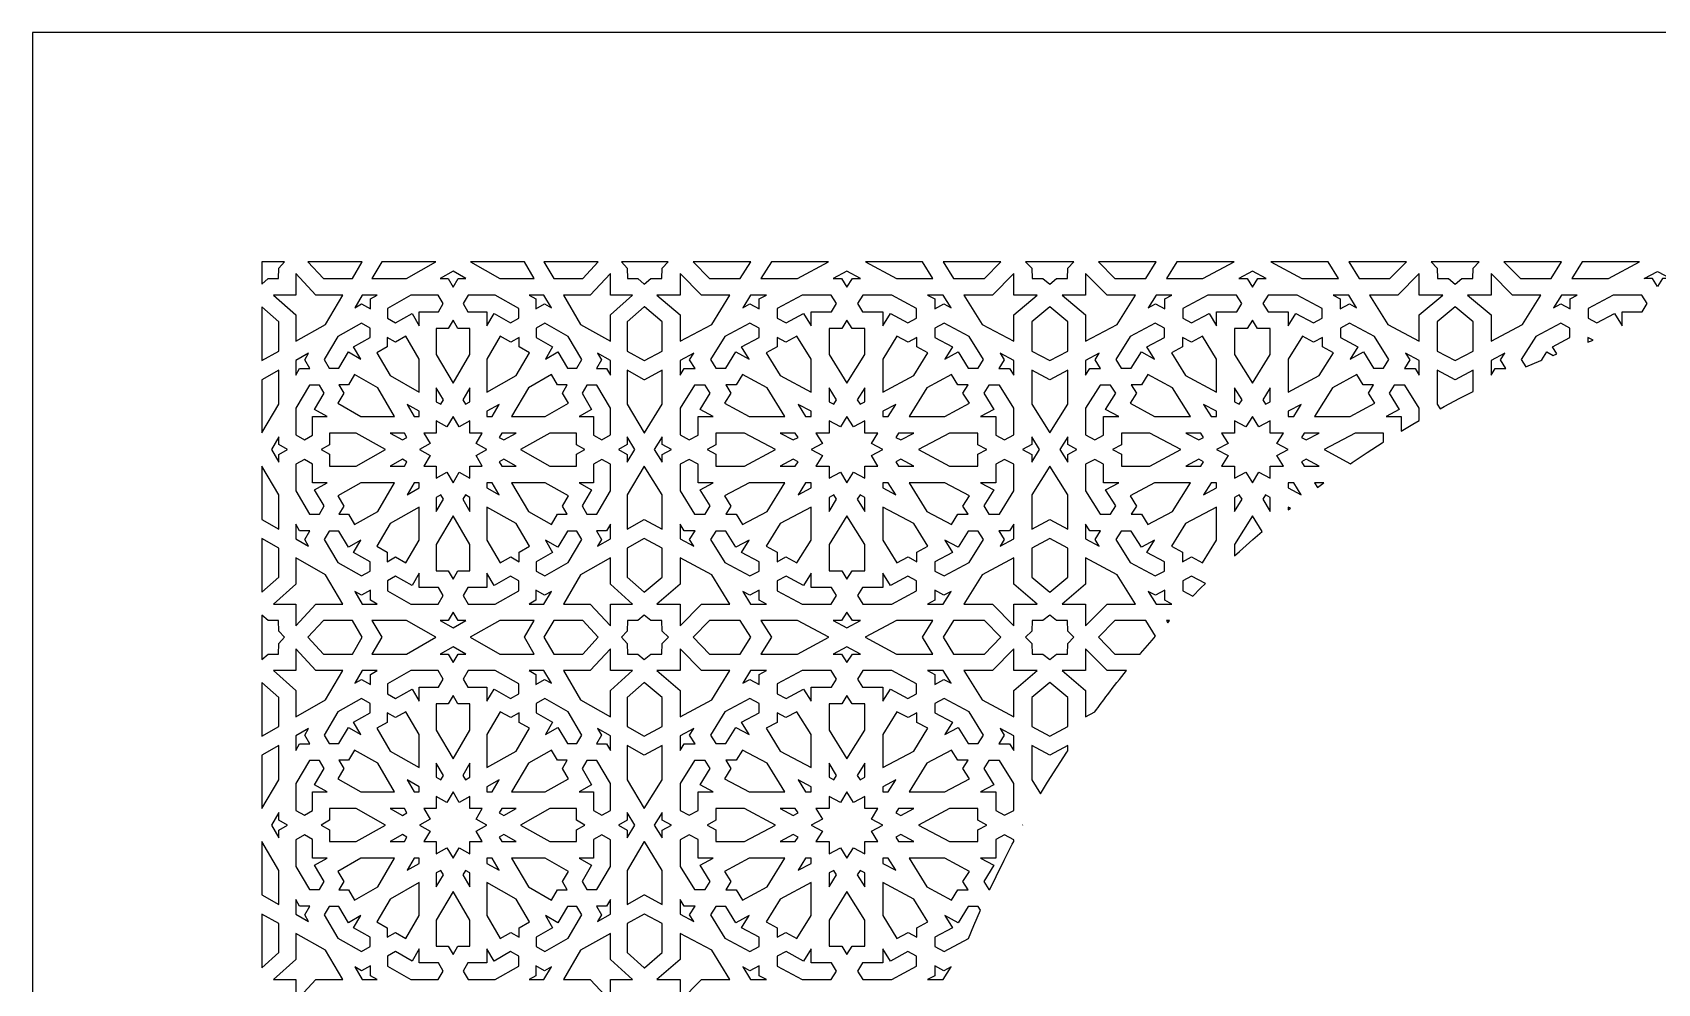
# Model space of a CAD drawing. Extents: x -425 to 425, y -950 to 950.
# Drawn here: x -425 to 0, y 701.3 to 950 of the extents above; entities that cross this region are included whole.
import ezdxf

# ---------------------------------------------------------------- set-up
doc = ezdxf.new("R2010")
doc.units = 0
doc.header["$MEASUREMENT"] = 0
doc.layers.add('LAYER_1', color=18, linetype='CONTINUOUS')

msp = doc.modelspace()

# ---------------------------------------------------------------- linework, layer by layer
at = {"layer": 'LAYER_1'}
for points in [[(-425, -950), (425, -950), (425, 950), (-425, 950)], [(-364.98, 890), (-364.98, 884.19), (-363.35, 885.65), (-360.65, 885.65), (-360.57, 888.38), (-359.06, 890)], [(-348.91, 885.65), (-341.31, 885.65), (-338.75, 890), (-352.96, 890)], [(-336.21, 885.65), (-327.21, 885.65), (-319.54, 890), (-333.65, 890)], [(-302.79, 885.65), (-293.8, 885.65), (-296.35, 890), (-310.46, 890)], [(-288.69, 885.65), (-281.09, 885.65), (-277.04, 890), (-291.25, 890)], [(-269.43, 888.38), (-269.35, 885.65), (-266.65, 885.65), (-265, 884.18), (-263.25, 885.65), (-260.39, 885.65), (-260.3, 888.38), (-258.71, 890), (-270.94, 890)], [(-247.95, 885.65), (-239.88, 885.65), (-237.17, 890), (-252.23, 890)], [(-234.47, 885.65), (-224.93, 885.65), (-216.79, 890), (-231.76, 890)], [(-199.04, 885.65), (-189.5, 885.65), (-192.21, 890), (-207.17, 890)], [(-184.09, 885.65), (-176.02, 885.65), (-171.74, 890), (-186.8, 890)], [(-163.67, 888.38), (-163.57, 885.65), (-160.72, 885.65), (-158.96, 884.17), (-157.21, 885.65), (-154.35, 885.65), (-154.26, 888.38), (-152.66, 890), (-165.26, 890)], [(-141.9, 885.65), (-133.84, 885.65), (-131.13, 890), (-146.19, 890)], [(-128.43, 885.65), (-118.89, 885.65), (-110.75, 890), (-125.71, 890)], [(-92.99, 885.65), (-83.46, 885.65), (-86.17, 890), (-101.13, 890)], [(-78.04, 885.65), (-69.98, 885.65), (-65.69, 890), (-80.76, 890)], [(-57.62, 888.38), (-57.53, 885.65), (-54.67, 885.65), (-52.92, 884.18), (-51.18, 885.65), (-48.32, 885.65), (-48.23, 888.38), (-46.63, 890), (-59.22, 890)], [(-35.87, 885.65), (-27.8, 885.65), (-25.09, 890), (-40.16, 890)], [(-22.39, 885.65), (-12.86, 885.65), (-4.72, 890), (-19.68, 890)], [(-356.15, 881.31), (-361.94, 881.31), (-356.15, 876.13), (-356.15, 869.25), (-348.36, 873.67), (-343.86, 881.31), (-350.87, 881.31), (-356.15, 886.99)], [(-318.37, 885.65), (-316.32, 885.65), (-315, 883.4), (-313.68, 885.65), (-311.63, 885.65), (-315, 887.56)], [(-279.14, 881.31), (-286.14, 881.31), (-281.64, 873.67), (-273.85, 869.25), (-273.85, 876.13), (-268.06, 881.31), (-273.85, 881.31), (-273.85, 886.99)], [(-255.62, 881.31), (-261.75, 881.31), (-255.62, 876.13), (-255.62, 869.25), (-247.36, 873.67), (-242.59, 881.31), (-250.01, 881.31), (-255.62, 886.99)], [(-215.56, 885.65), (-213.39, 885.65), (-211.98, 883.4), (-210.58, 885.65), (-208.41, 885.65), (-211.98, 887.56)], [(-173.95, 881.31), (-181.38, 881.31), (-176.61, 873.67), (-168.35, 869.25), (-168.35, 876.13), (-162.21, 881.31), (-168.35, 881.31), (-168.35, 886.99)], [(-149.57, 881.31), (-155.71, 881.31), (-149.57, 876.13), (-149.57, 869.25), (-141.31, 873.67), (-136.55, 881.31), (-143.97, 881.31), (-149.57, 886.99)], [(-109.51, 885.65), (-107.35, 885.65), (-105.94, 883.4), (-104.54, 885.65), (-102.37, 885.65), (-105.94, 887.56)], [(-67.91, 881.31), (-75.34, 881.31), (-70.57, 873.67), (-62.31, 869.25), (-62.31, 876.13), (-56.17, 881.31), (-62.31, 881.31), (-62.31, 886.99)], [(-43.54, 881.31), (-49.68, 881.31), (-43.54, 876.13), (-43.54, 869.25), (-35.28, 873.67), (-30.51, 881.31), (-37.94, 881.31), (-43.54, 886.99)], [(0, 887.51), (3.48, 885.65), (1.31, 885.65), (0, 883.55), (-1.31, 885.65), (-3.48, 885.65)], [(-340.7, 878), (-338.93, 879.01), (-336.64, 877.71), (-336.64, 880.31), (-334.87, 881.31), (-338.76, 881.31)], [(-332.19, 877.82), (-332.19, 875.26), (-330.03, 874.03), (-325.72, 876.48), (-323.83, 873.28), (-323.83, 876.97), (-318.85, 876.97), (-317.61, 879.09), (-318.91, 881.31), (-326.03, 881.31)], [(-312.39, 879.09), (-311.15, 876.97), (-306.17, 876.97), (-306.17, 873.28), (-304.28, 876.48), (-299.97, 874.03), (-297.81, 875.26), (-297.81, 877.82), (-303.97, 881.31), (-311.09, 881.31)], [(-293.36, 880.31), (-293.36, 877.71), (-291.07, 879.01), (-289.3, 878), (-291.24, 881.31), (-295.13, 881.31)], [(-239.24, 878), (-237.36, 879.01), (-234.93, 877.71), (-234.93, 880.31), (-233.05, 881.31), (-237.18, 881.31)], [(-230.21, 877.82), (-230.21, 875.26), (-227.92, 874.03), (-223.35, 876.48), (-221.35, 873.28), (-221.35, 876.97), (-216.07, 876.97), (-214.75, 879.09), (-216.13, 881.31), (-223.68, 881.31)], [(-209.22, 879.09), (-207.9, 876.97), (-202.62, 876.97), (-202.62, 873.28), (-200.62, 876.48), (-196.05, 874.03), (-193.76, 875.26), (-193.76, 877.82), (-200.29, 881.31), (-207.83, 881.31)], [(-189.04, 880.31), (-189.04, 877.71), (-186.61, 879.01), (-184.73, 878), (-186.79, 881.31), (-190.92, 881.31)], [(-133.2, 878), (-131.32, 879.01), (-128.89, 877.71), (-128.89, 880.31), (-127.01, 881.31), (-131.13, 881.31)], [(-124.17, 877.82), (-124.17, 875.26), (-121.88, 874.03), (-117.3, 876.48), (-115.31, 873.28), (-115.31, 876.97), (-110.03, 876.97), (-108.71, 879.09), (-110.09, 881.31), (-117.63, 881.31)], [(-103.18, 879.09), (-101.86, 876.97), (-96.58, 876.97), (-96.58, 873.28), (-94.58, 876.48), (-90, 874.03), (-87.72, 875.26), (-87.72, 877.82), (-94.25, 881.31), (-101.79, 881.31)], [(-83, 880.31), (-83, 877.71), (-80.57, 879.01), (-78.69, 878), (-80.75, 881.31), (-84.87, 881.31)], [(-27.16, 878), (-25.28, 879.01), (-22.85, 877.71), (-22.85, 880.31), (-20.97, 881.31), (-25.1, 881.31)], [(-18.13, 877.82), (-18.13, 875.26), (-15.84, 874.03), (-11.27, 876.48), (-9.27, 873.28), (-9.27, 876.97), (-3.99, 876.97), (-2.67, 879.09), (-4.06, 881.31), (-11.6, 881.31)], [(-364.98, 864.2), (-360.57, 866.7), (-360.57, 874.29), (-364.98, 878.24)], [(-269.43, 874.29), (-269.43, 866.7), (-265.02, 864.2), (-265, 864.21), (-264.98, 864.2), (-260.3, 866.7), (-260.3, 874.29), (-264.98, 878.24), (-265, 878.22), (-265.02, 878.24)], [(-163.67, 874.29), (-163.67, 866.7), (-158.96, 864.2), (-154.26, 866.7), (-154.26, 874.29), (-158.96, 878.24)], [(-57.62, 874.29), (-57.62, 866.7), (-52.95, 864.2), (-52.92, 864.21), (-52.9, 864.2), (-48.23, 866.7), (-48.23, 874.29), (-52.9, 878.24), (-52.92, 878.22), (-52.95, 878.24)], [(-345.12, 870.49), (-348.68, 864.44), (-347.37, 862.22), (-344.88, 862.22), (-342.39, 866.46), (-339.13, 864.61), (-341.01, 867.81), (-336.7, 870.25), (-336.7, 872.7), (-338.96, 873.98)], [(-316.26, 872.63), (-319.41, 872.63), (-319.41, 865.76), (-315, 858.26), (-310.59, 865.76), (-310.59, 872.63), (-313.74, 872.63), (-315, 874.78)], [(-293.3, 872.7), (-293.3, 870.25), (-288.99, 867.81), (-290.87, 864.61), (-287.61, 866.46), (-285.12, 862.22), (-282.63, 862.22), (-281.32, 864.44), (-284.88, 870.49), (-291.04, 873.98)], [(-243.93, 870.49), (-247.7, 864.44), (-246.31, 862.22), (-243.67, 862.22), (-241.03, 866.46), (-237.57, 864.61), (-239.57, 867.81), (-234.99, 870.25), (-234.99, 872.7), (-237.39, 873.98)], [(-213.32, 872.63), (-216.66, 872.63), (-216.66, 865.76), (-211.98, 858.26), (-207.31, 865.76), (-207.31, 872.63), (-210.65, 872.63), (-211.98, 874.78)], [(-188.98, 872.7), (-188.98, 870.25), (-184.4, 867.81), (-186.4, 864.61), (-182.94, 866.46), (-180.3, 862.22), (-177.66, 862.22), (-176.27, 864.44), (-180.04, 870.49), (-186.57, 873.98)], [(-137.88, 870.49), (-141.65, 864.44), (-140.27, 862.22), (-137.63, 862.22), (-134.99, 866.46), (-131.53, 864.61), (-133.52, 867.81), (-128.95, 870.25), (-128.95, 872.7), (-131.35, 873.98)], [(-107.28, 872.63), (-110.62, 872.63), (-110.62, 865.76), (-105.94, 858.26), (-101.26, 865.76), (-101.26, 872.63), (-104.6, 872.63), (-105.94, 874.78)], [(-82.93, 872.7), (-82.93, 870.25), (-78.36, 867.81), (-80.36, 864.61), (-76.9, 866.46), (-74.26, 862.22), (-71.62, 862.22), (-70.23, 864.44), (-74, 870.49), (-80.53, 873.98)], [(-31.85, 870.49), (-35.62, 864.44), (-34.45, 862.57), (-30.51, 864.25), (-30.26, 864.35), (-28.95, 866.46), (-27.28, 865.56), (-26.33, 865.95), (-27.49, 867.81), (-22.92, 870.25), (-22.92, 872.7), (-25.32, 873.98)], [(-330.06, 869), (-332.25, 870.24), (-332.25, 867.77), (-334.97, 866.22), (-331.47, 860.27), (-323.83, 855.94), (-323.83, 864.6), (-327.33, 870.55)], [(-306.17, 864.6), (-306.17, 855.94), (-298.53, 860.27), (-295.03, 866.22), (-297.75, 867.77), (-297.75, 870.24), (-299.94, 869), (-302.67, 870.55)], [(-227.95, 869), (-230.27, 870.24), (-230.27, 867.77), (-233.16, 866.22), (-229.45, 860.27), (-221.35, 855.94), (-221.35, 864.6), (-225.06, 870.55)], [(-202.62, 864.6), (-202.62, 855.94), (-194.52, 860.27), (-190.8, 866.22), (-193.7, 867.77), (-193.7, 870.24), (-196.01, 869), (-198.91, 870.55)], [(-121.91, 869), (-124.23, 870.24), (-124.23, 867.77), (-127.12, 866.22), (-123.41, 860.27), (-115.31, 855.94), (-115.31, 864.6), (-119.02, 870.55)], [(-96.58, 864.6), (-96.58, 855.94), (-88.47, 860.27), (-84.76, 866.22), (-87.65, 867.77), (-87.65, 870.24), (-89.97, 869), (-92.86, 870.55)], [(-18.19, 869.04), (-17.53, 869.28), (-16.84, 869.52), (-18.19, 870.24)], [(-356.15, 864.24), (-356.15, 860.42), (-355.13, 862.16), (-352.48, 862.16), (-353.8, 864.41), (-352.78, 866.15)], [(-276.2, 864.41), (-277.52, 862.16), (-274.88, 862.16), (-273.85, 860.42), (-273.85, 864.24), (-277.22, 866.15)], [(-255.62, 864.24), (-255.62, 860.42), (-254.53, 862.16), (-251.73, 862.16), (-253.13, 864.41), (-252.04, 866.15)], [(-170.84, 864.41), (-172.24, 862.16), (-169.44, 862.16), (-168.35, 860.42), (-168.35, 864.24), (-171.92, 866.15)], [(-149.57, 864.24), (-149.57, 860.42), (-148.49, 862.16), (-145.68, 862.16), (-147.09, 864.41), (-146, 866.15)], [(-64.8, 864.41), (-66.2, 862.16), (-63.39, 862.16), (-62.31, 860.42), (-62.31, 864.24), (-65.88, 866.15)], [(-43.54, 864.24), (-43.54, 860.42), (-42.45, 862.16), (-39.65, 862.16), (-41.05, 864.41), (-39.97, 866.15)], [(-364.98, 859.19), (-364.98, 845.26), (-360.57, 852.76), (-360.57, 861.69)], [(-342.35, 857.85), (-344.87, 857.85), (-343.61, 855.71), (-345.18, 853.03), (-339.12, 849.59), (-330.3, 849.59), (-334.71, 857.09), (-340.77, 860.53)], [(-295.29, 857.09), (-299.7, 849.59), (-290.88, 849.59), (-284.82, 853.03), (-286.39, 855.71), (-285.13, 857.85), (-287.65, 857.85), (-289.23, 860.53)], [(-269.43, 852.76), (-265.02, 845.26), (-265, 845.29), (-264.98, 845.26), (-260.3, 852.76), (-260.3, 861.69), (-264.98, 859.19), (-265, 859.2), (-265.02, 859.19), (-269.43, 861.69)], [(-240.98, 857.85), (-243.66, 857.85), (-242.32, 855.71), (-243.99, 853.03), (-237.56, 849.59), (-228.21, 849.59), (-232.88, 857.09), (-239.31, 860.53)], [(-191.09, 857.09), (-195.76, 849.59), (-186.41, 849.59), (-179.98, 853.03), (-181.65, 855.71), (-180.31, 857.85), (-182.99, 857.85), (-184.66, 860.53)], [(-163.67, 852.76), (-158.96, 845.26), (-154.26, 852.76), (-154.26, 861.69), (-158.96, 859.19), (-163.67, 861.69)], [(-134.94, 857.85), (-137.62, 857.85), (-136.28, 855.71), (-137.95, 853.03), (-131.52, 849.59), (-122.16, 849.59), (-126.84, 857.09), (-133.27, 860.53)], [(-85.04, 857.09), (-89.72, 849.59), (-80.37, 849.59), (-73.94, 853.03), (-75.61, 855.71), (-74.27, 857.85), (-76.94, 857.85), (-78.61, 860.53)], [(-57.62, 852.76), (-56.88, 851.57), (-55.8, 852.17), (-51.66, 854.37), (-48.23, 856.12), (-48.23, 861.69), (-52.9, 859.19), (-52.92, 859.2), (-52.95, 859.19), (-57.62, 861.69)], [(-356.15, 851.74), (-356.15, 844.76), (-353.88, 843.48), (-351.73, 844.7), (-351.73, 849.59), (-347.96, 849.59), (-351.22, 851.44), (-348.73, 855.67), (-349.98, 857.79), (-352.59, 857.79)], [(-319.41, 853.43), (-318.23, 852.76), (-317.55, 853.92), (-319.41, 857.08)], [(-312.45, 853.92), (-311.77, 852.76), (-310.59, 853.43), (-310.59, 857.08)], [(-281.27, 855.67), (-278.78, 851.44), (-282.04, 849.59), (-278.27, 849.59), (-278.27, 844.7), (-276.12, 843.48), (-273.85, 844.76), (-273.85, 851.74), (-277.41, 857.79), (-280.02, 857.79)], [(-255.62, 851.74), (-255.62, 844.76), (-253.22, 843.48), (-250.93, 844.7), (-250.93, 849.59), (-246.94, 849.59), (-250.39, 851.44), (-247.75, 855.67), (-249.07, 857.79), (-251.84, 857.79)], [(-216.66, 853.43), (-215.41, 852.76), (-214.69, 853.92), (-216.66, 857.08)], [(-209.28, 853.92), (-208.55, 852.76), (-207.31, 853.43), (-207.31, 857.08)], [(-176.22, 855.67), (-173.57, 851.44), (-177.03, 849.59), (-173.04, 849.59), (-173.04, 844.7), (-170.75, 843.48), (-168.35, 844.76), (-168.35, 851.74), (-172.12, 857.79), (-174.9, 857.79)], [(-149.57, 851.74), (-149.57, 844.76), (-147.17, 843.48), (-144.89, 844.7), (-144.89, 849.59), (-140.89, 849.59), (-144.35, 851.44), (-141.71, 855.67), (-143.03, 857.79), (-145.8, 857.79)], [(-110.62, 853.43), (-109.37, 852.76), (-108.65, 853.92), (-110.62, 857.08)], [(-103.23, 853.92), (-102.51, 852.76), (-101.26, 853.43), (-101.26, 857.08)], [(-70.17, 855.67), (-67.53, 851.44), (-70.99, 849.59), (-67, 849.59), (-67, 845.75), (-63.98, 847.56), (-62.31, 848.52), (-62.31, 851.74), (-66.08, 857.79), (-68.85, 857.79)], [(-325.19, 849.59), (-323.83, 849.59), (-323.83, 850.93), (-327.05, 852.75)], [(-306.17, 850.93), (-306.17, 849.59), (-304.81, 849.59), (-302.95, 852.75)], [(-222.79, 849.59), (-221.35, 849.59), (-221.35, 850.93), (-224.76, 852.75)], [(-202.62, 850.93), (-202.62, 849.59), (-201.18, 849.59), (-199.2, 852.75)], [(-116.75, 849.59), (-115.31, 849.59), (-115.31, 850.93), (-118.72, 852.75)], [(-96.58, 850.93), (-96.58, 849.59), (-95.13, 849.59), (-93.16, 852.75)], [(-316.62, 846.84), (-319.41, 848.42), (-319.41, 845.25), (-322.64, 845.25), (-321.03, 842.51), (-323.82, 840.92), (-321.03, 839.34), (-322.64, 836.59), (-319.41, 836.59), (-319.41, 833.42), (-316.62, 835.01), (-315, 832.26), (-313.38, 835.01), (-310.59, 833.42), (-310.59, 836.59), (-307.36, 836.59), (-308.97, 839.34), (-306.18, 840.92), (-308.97, 842.51), (-307.36, 845.25), (-310.59, 845.25), (-310.59, 848.42), (-313.38, 846.84), (-315, 849.58)], [(-213.7, 846.84), (-216.66, 848.42), (-216.66, 845.25), (-220.09, 845.25), (-218.37, 842.51), (-221.34, 840.92), (-218.37, 839.34), (-220.09, 836.59), (-216.66, 836.59), (-216.66, 833.42), (-213.7, 835.01), (-211.98, 832.26), (-210.27, 835.01), (-207.31, 833.42), (-207.31, 836.59), (-203.88, 836.59), (-205.59, 839.34), (-202.63, 840.92), (-205.59, 842.51), (-203.88, 845.25), (-207.31, 845.25), (-207.31, 848.42), (-210.27, 846.84), (-211.98, 849.58)], [(-107.66, 846.84), (-110.62, 848.42), (-110.62, 845.25), (-114.04, 845.25), (-112.33, 842.51), (-115.3, 840.92), (-112.33, 839.34), (-114.04, 836.59), (-110.62, 836.59), (-110.62, 833.42), (-107.66, 835.01), (-105.94, 832.26), (-104.23, 835.01), (-101.26, 833.42), (-101.26, 836.59), (-97.84, 836.59), (-99.55, 839.34), (-96.59, 840.92), (-99.55, 842.51), (-97.84, 845.25), (-101.26, 845.25), (-101.26, 848.42), (-104.23, 846.84), (-105.94, 849.58)], [(-362.51, 840.92), (-360.57, 837.61), (-360.57, 839.62), (-358.28, 840.92), (-360.57, 842.22), (-360.57, 844.23)], [(-347.31, 842.16), (-349.49, 840.92), (-347.31, 839.68), (-347.31, 836.59), (-340.31, 836.59), (-332.67, 840.92), (-340.31, 845.25), (-347.31, 845.25)], [(-328.24, 843.43), (-327.07, 844.09), (-327.75, 845.25), (-331.46, 845.25)], [(-302.93, 844.09), (-301.76, 843.43), (-298.54, 845.25), (-302.25, 845.25)], [(-297.34, 840.92), (-289.7, 836.59), (-282.69, 836.59), (-282.69, 839.68), (-280.51, 840.92), (-282.69, 842.16), (-282.69, 845.25), (-289.7, 845.25)], [(-269.43, 842.22), (-271.72, 840.92), (-269.43, 839.62), (-269.43, 837.61), (-267.49, 840.92), (-269.43, 844.23)], [(-262.37, 840.92), (-260.3, 837.61), (-260.3, 839.62), (-257.87, 840.92), (-260.3, 842.22), (-260.3, 844.23)], [(-246.24, 842.16), (-248.56, 840.92), (-246.24, 839.68), (-246.24, 836.59), (-238.82, 836.59), (-230.72, 840.92), (-238.82, 845.25), (-246.24, 845.25)], [(-226.03, 843.43), (-224.78, 844.09), (-225.5, 845.25), (-229.44, 845.25)], [(-199.19, 844.09), (-197.94, 843.43), (-194.53, 845.25), (-198.47, 845.25)], [(-193.25, 840.92), (-185.15, 836.59), (-177.73, 836.59), (-177.73, 839.68), (-175.41, 840.92), (-177.73, 842.16), (-177.73, 845.25), (-185.15, 845.25)], [(-163.67, 842.22), (-166.1, 840.92), (-163.67, 839.62), (-163.67, 837.61), (-161.6, 840.92), (-163.67, 844.23)], [(-156.32, 840.92), (-154.26, 837.61), (-154.26, 839.62), (-151.83, 840.92), (-154.26, 842.22), (-154.26, 844.23)], [(-140.2, 842.16), (-142.52, 840.92), (-140.2, 839.68), (-140.2, 836.59), (-132.77, 836.59), (-124.67, 840.92), (-132.77, 845.25), (-140.2, 845.25)], [(-119.99, 843.43), (-118.74, 844.09), (-119.46, 845.25), (-123.4, 845.25)], [(-93.15, 844.09), (-91.9, 843.43), (-88.48, 845.25), (-92.43, 845.25)], [(-87.21, 840.92), (-80.28, 837.21), (-79.86, 837.5), (-75.95, 840.12), (-72, 842.67), (-71.68, 842.86), (-71.68, 845.25), (-79.11, 845.25)], [(-356.15, 837.08), (-356.15, 830.1), (-352.59, 824.05), (-349.98, 824.05), (-348.73, 826.17), (-351.22, 830.4), (-347.96, 832.25), (-351.73, 832.25), (-351.73, 837.14), (-353.88, 838.36)], [(-331.46, 836.59), (-327.75, 836.59), (-327.07, 837.75), (-328.24, 838.42)], [(-302.93, 837.75), (-302.25, 836.59), (-298.54, 836.59), (-301.76, 838.42)], [(-278.27, 837.14), (-278.27, 832.25), (-282.04, 832.25), (-278.78, 830.4), (-281.27, 826.17), (-280.02, 824.05), (-277.41, 824.05), (-273.85, 830.1), (-273.85, 837.08), (-276.12, 838.36)], [(-255.62, 837.08), (-255.62, 830.1), (-251.84, 824.05), (-249.07, 824.05), (-247.75, 826.17), (-250.39, 830.4), (-246.94, 832.25), (-250.93, 832.25), (-250.93, 837.14), (-253.22, 838.36)], [(-229.44, 836.59), (-225.5, 836.59), (-224.78, 837.75), (-226.03, 838.42)], [(-199.19, 837.75), (-198.47, 836.59), (-194.53, 836.59), (-197.94, 838.42)], [(-173.04, 837.14), (-173.04, 832.25), (-177.03, 832.25), (-173.57, 830.4), (-176.22, 826.17), (-174.9, 824.05), (-172.12, 824.05), (-168.35, 830.1), (-168.35, 837.08), (-170.75, 838.36)], [(-149.57, 837.08), (-149.57, 830.1), (-145.8, 824.05), (-143.03, 824.05), (-141.71, 826.17), (-144.35, 830.4), (-140.89, 832.25), (-144.89, 832.25), (-144.89, 837.14), (-147.17, 838.36)], [(-123.4, 836.59), (-119.46, 836.59), (-118.74, 837.75), (-119.99, 838.42)], [(-93.15, 837.75), (-92.43, 836.59), (-88.48, 836.59), (-91.9, 838.42)], [(-364.98, 822.65), (-360.57, 820.15), (-360.57, 829.08), (-364.98, 836.58)], [(-269.43, 829.08), (-269.43, 820.15), (-265, 822.65), (-260.3, 820.15), (-260.3, 829.08), (-265, 836.58)], [(-163.67, 829.08), (-163.67, 820.15), (-158.96, 822.65), (-154.26, 820.15), (-154.26, 829.08), (-158.96, 836.58)], [(-345.18, 828.81), (-343.61, 826.14), (-344.87, 823.99), (-342.35, 823.99), (-340.77, 821.31), (-334.71, 824.75), (-330.3, 832.25), (-339.12, 832.25)], [(-327.05, 829.09), (-323.83, 830.92), (-323.83, 832.25), (-325.19, 832.25)], [(-319.41, 828.41), (-319.41, 824.76), (-317.55, 827.92), (-318.23, 829.08)], [(-312.45, 827.92), (-310.59, 824.76), (-310.59, 828.41), (-311.77, 829.08)], [(-306.17, 830.92), (-302.95, 829.09), (-304.81, 832.25), (-306.17, 832.25)], [(-295.29, 824.75), (-289.23, 821.31), (-287.65, 823.99), (-285.13, 823.99), (-286.39, 826.14), (-284.82, 828.81), (-290.88, 832.25), (-299.7, 832.25)], [(-243.99, 828.81), (-242.32, 826.14), (-243.66, 823.99), (-240.98, 823.99), (-239.31, 821.31), (-232.88, 824.75), (-228.21, 832.25), (-237.56, 832.25)], [(-224.76, 829.09), (-221.35, 830.92), (-221.35, 832.25), (-222.79, 832.25)], [(-216.66, 828.41), (-216.66, 824.76), (-214.69, 827.92), (-215.41, 829.08)], [(-209.28, 827.92), (-207.31, 824.76), (-207.31, 828.41), (-208.55, 829.08)], [(-202.62, 830.92), (-199.2, 829.09), (-201.18, 832.25), (-202.62, 832.25)], [(-191.09, 824.75), (-184.66, 821.31), (-182.99, 823.99), (-180.31, 823.99), (-181.65, 826.14), (-179.98, 828.81), (-186.41, 832.25), (-195.76, 832.25)], [(-137.95, 828.81), (-136.28, 826.14), (-137.62, 823.99), (-134.94, 823.99), (-133.27, 821.31), (-126.84, 824.75), (-122.16, 832.25), (-131.52, 832.25)], [(-118.72, 829.09), (-115.31, 830.92), (-115.31, 832.25), (-116.75, 832.25)], [(-110.62, 828.41), (-110.62, 824.76), (-108.65, 827.92), (-109.37, 829.08)], [(-103.23, 827.92), (-101.26, 824.76), (-101.26, 828.41), (-102.51, 829.08)], [(-96.58, 830.92), (-93.16, 829.09), (-95.13, 832.25), (-96.58, 832.25)], [(-88.95, 831.01), (-87.53, 832.07), (-87.29, 832.25), (-89.72, 832.25)], [(-331.47, 821.57), (-334.97, 815.62), (-332.25, 814.07), (-332.25, 811.6), (-330.06, 812.84), (-327.33, 811.29), (-323.83, 817.24), (-323.83, 825.9)], [(-306.17, 817.24), (-302.67, 811.29), (-299.94, 812.84), (-297.75, 811.6), (-297.75, 814.07), (-295.03, 815.62), (-298.53, 821.57), (-306.17, 825.9)], [(-229.45, 821.57), (-233.16, 815.62), (-230.27, 814.07), (-230.27, 811.6), (-227.95, 812.84), (-225.06, 811.29), (-221.35, 817.24), (-221.35, 825.9)], [(-202.62, 817.24), (-198.91, 811.29), (-196.01, 812.84), (-193.7, 811.6), (-193.7, 814.07), (-190.8, 815.62), (-194.52, 821.57), (-202.62, 825.9)], [(-123.41, 821.57), (-127.12, 815.62), (-124.23, 814.07), (-124.23, 811.6), (-121.91, 812.84), (-119.02, 811.29), (-115.31, 817.24), (-115.31, 825.9)], [(-96.58, 825.14), (-96, 825.6), (-96.58, 825.9)], [(-356.15, 817.6), (-352.78, 815.69), (-353.8, 817.43), (-352.48, 819.68), (-355.13, 819.68), (-356.15, 821.42)], [(-319.41, 816.08), (-319.41, 809.21), (-316.26, 809.21), (-315, 807.06), (-313.74, 809.21), (-310.59, 809.21), (-310.59, 816.08), (-315, 823.58)], [(-274.88, 819.68), (-277.52, 819.68), (-276.2, 817.43), (-277.22, 815.69), (-273.85, 817.6), (-273.85, 821.42)], [(-255.62, 817.6), (-252.04, 815.69), (-253.13, 817.43), (-251.73, 819.68), (-254.53, 819.68), (-255.62, 821.42)], [(-216.66, 816.08), (-216.66, 809.21), (-213.32, 809.21), (-211.98, 807.06), (-210.65, 809.21), (-207.31, 809.21), (-207.31, 816.08), (-211.98, 823.58)], [(-169.44, 819.68), (-172.24, 819.68), (-170.84, 817.43), (-171.92, 815.69), (-168.35, 817.6), (-168.35, 821.42)], [(-149.57, 817.6), (-146, 815.69), (-147.09, 817.43), (-145.68, 819.68), (-148.49, 819.68), (-149.57, 821.42)], [(-110.62, 816.08), (-110.62, 813.13), (-109.35, 814.3), (-105.85, 817.41), (-103.4, 819.51), (-105.94, 823.58)], [(-364.98, 803.6), (-360.57, 807.55), (-360.57, 815.14), (-364.98, 817.64)], [(-348.68, 817.4), (-345.12, 811.35), (-338.96, 807.86), (-336.7, 809.14), (-336.7, 811.59), (-341.01, 814.03), (-339.13, 817.23), (-342.39, 815.38), (-344.88, 819.62), (-347.37, 819.62)], [(-287.61, 815.38), (-290.87, 817.23), (-288.99, 814.03), (-293.3, 811.59), (-293.3, 809.14), (-291.04, 807.86), (-284.88, 811.35), (-281.32, 817.4), (-282.63, 819.62), (-285.12, 819.62)], [(-269.43, 815.14), (-269.43, 807.55), (-265, 803.6), (-260.3, 807.55), (-260.3, 815.14), (-265, 817.64)], [(-247.7, 817.4), (-243.93, 811.35), (-237.39, 807.86), (-234.99, 809.14), (-234.99, 811.59), (-239.57, 814.03), (-237.57, 817.23), (-241.03, 815.38), (-243.67, 819.62), (-246.31, 819.62)], [(-182.94, 815.38), (-186.4, 817.23), (-184.4, 814.03), (-188.98, 811.59), (-188.98, 809.14), (-186.57, 807.86), (-180.04, 811.35), (-176.27, 817.4), (-177.66, 819.62), (-180.3, 819.62)], [(-163.67, 815.14), (-163.67, 807.55), (-158.96, 803.6), (-154.26, 807.55), (-154.26, 815.14), (-158.96, 817.64)], [(-141.65, 817.4), (-137.88, 811.35), (-131.35, 807.86), (-128.95, 809.14), (-128.95, 811.59), (-133.52, 814.03), (-131.53, 817.23), (-134.99, 815.38), (-137.63, 819.62), (-140.27, 819.62)], [(-356.15, 805.71), (-361.94, 800.53), (-356.15, 800.53), (-356.15, 794.85), (-350.87, 800.53), (-343.86, 800.53), (-348.36, 808.17), (-356.15, 812.59)], [(-281.64, 808.17), (-286.14, 800.53), (-279.14, 800.53), (-273.85, 794.85), (-273.85, 800.53), (-268.06, 800.53), (-273.85, 805.71), (-273.85, 812.59)], [(-255.62, 805.71), (-261.75, 800.53), (-255.62, 800.53), (-255.62, 794.85), (-250.01, 800.53), (-242.59, 800.53), (-247.36, 808.17), (-255.62, 812.59)], [(-176.61, 808.17), (-181.38, 800.53), (-173.95, 800.53), (-168.35, 794.85), (-168.35, 800.53), (-162.21, 800.53), (-168.35, 805.71), (-168.35, 812.59)], [(-149.57, 805.71), (-155.71, 800.53), (-149.57, 800.53), (-149.57, 794.85), (-143.97, 800.53), (-136.55, 800.53), (-141.31, 808.17), (-149.57, 812.59)], [(-325.72, 805.36), (-330.03, 807.81), (-332.19, 806.58), (-332.19, 804.02), (-326.03, 800.53), (-318.91, 800.53), (-317.61, 802.75), (-318.85, 804.87), (-323.83, 804.87), (-323.83, 808.56)], [(-306.17, 804.87), (-311.15, 804.87), (-312.39, 802.75), (-311.09, 800.53), (-303.97, 800.53), (-297.81, 804.02), (-297.81, 806.58), (-299.97, 807.81), (-304.28, 805.36), (-306.17, 808.56)], [(-223.35, 805.36), (-227.92, 807.81), (-230.21, 806.58), (-230.21, 804.02), (-223.68, 800.53), (-216.13, 800.53), (-214.75, 802.75), (-216.07, 804.87), (-221.35, 804.87), (-221.35, 808.56)], [(-202.62, 804.87), (-207.9, 804.87), (-209.22, 802.75), (-207.83, 800.53), (-200.29, 800.53), (-193.76, 804.02), (-193.76, 806.58), (-196.05, 807.81), (-200.62, 805.36), (-202.62, 808.56)], [(-124.17, 806.58), (-124.17, 804.02), (-121.51, 802.6), (-119.5, 804.64), (-118.25, 805.87), (-121.88, 807.81)], [(-338.93, 802.83), (-340.7, 803.84), (-338.76, 800.53), (-334.87, 800.53), (-336.64, 801.53), (-336.64, 804.13)], [(-293.36, 801.53), (-295.13, 800.53), (-291.24, 800.53), (-289.3, 803.84), (-291.07, 802.83), (-293.36, 804.13)], [(-237.36, 802.83), (-239.24, 803.84), (-237.18, 800.53), (-233.05, 800.53), (-234.93, 801.53), (-234.93, 804.13)], [(-189.04, 801.53), (-190.92, 800.53), (-186.79, 800.53), (-184.73, 803.84), (-186.61, 802.83), (-189.04, 804.13)], [(-131.32, 802.83), (-133.2, 803.84), (-131.13, 800.53), (-127.01, 800.53), (-128.89, 801.53), (-128.89, 804.13)], [(-364.98, 785.99), (-363.35, 787.45), (-360.65, 787.45), (-360.57, 790.18), (-359.05, 791.82), (-360.57, 793.46), (-360.65, 796.19), (-363.35, 796.19), (-364.98, 797.65)], [(-352.98, 791.82), (-348.91, 787.45), (-341.31, 787.45), (-338.74, 791.82), (-341.31, 796.19), (-348.91, 796.19)], [(-333.64, 791.82), (-336.21, 787.45), (-327.21, 787.45), (-319.5, 791.82), (-327.21, 796.19), (-336.21, 796.19)], [(-316.32, 796.19), (-318.37, 796.19), (-315, 794.28), (-311.63, 796.19), (-313.68, 796.19), (-315, 798.44)], [(-310.5, 791.82), (-302.79, 787.45), (-293.8, 787.45), (-296.36, 791.82), (-293.8, 796.19), (-302.79, 796.19)], [(-291.26, 791.82), (-288.69, 787.45), (-281.09, 787.45), (-277.03, 791.82), (-281.09, 796.19), (-288.69, 796.19)], [(-266.65, 796.19), (-269.35, 796.19), (-269.43, 793.46), (-270.95, 791.82), (-269.43, 790.18), (-269.35, 787.45), (-266.65, 787.45), (-265, 785.99), (-263.25, 787.45), (-260.39, 787.45), (-260.3, 790.18), (-258.69, 791.82), (-260.3, 793.46), (-260.39, 796.19), (-263.25, 796.19), (-265, 797.65)], [(-252.25, 791.82), (-247.95, 787.45), (-239.88, 787.45), (-237.16, 791.82), (-239.88, 796.19), (-247.95, 796.19)], [(-231.75, 791.82), (-234.47, 787.45), (-224.93, 787.45), (-216.76, 791.82), (-224.93, 796.19), (-234.47, 796.19)], [(-213.39, 796.19), (-215.56, 796.19), (-211.98, 794.28), (-208.41, 796.19), (-210.58, 796.19), (-211.98, 798.44)], [(-207.21, 791.82), (-199.04, 787.45), (-189.5, 787.45), (-192.22, 791.82), (-189.5, 796.19), (-199.04, 796.19)], [(-186.81, 791.82), (-184.09, 787.45), (-176.02, 787.45), (-171.72, 791.82), (-176.02, 796.19), (-184.09, 796.19)], [(-160.72, 796.19), (-163.57, 796.19), (-163.67, 793.46), (-165.28, 791.82), (-163.67, 790.18), (-163.57, 787.45), (-160.72, 787.45), (-158.96, 785.99), (-157.21, 787.45), (-154.35, 787.45), (-154.26, 790.18), (-152.65, 791.82), (-154.26, 793.46), (-154.35, 796.19), (-157.21, 796.19), (-158.96, 797.65)], [(-146.21, 791.82), (-141.9, 787.45), (-135.29, 787.45), (-135.19, 787.57), (-132.18, 791.07), (-131.28, 792.09), (-133.84, 796.19), (-141.9, 796.19)], [(-128.09, 795.65), (-127.59, 796.19), (-128.43, 796.19)], [(-356.15, 783.11), (-361.94, 783.11), (-356.15, 777.93), (-356.15, 771.05), (-348.36, 775.47), (-343.86, 783.11), (-350.87, 783.11), (-356.15, 788.8)], [(-318.37, 787.45), (-316.32, 787.45), (-315, 785.2), (-313.68, 787.45), (-311.63, 787.45), (-315, 789.36)], [(-279.14, 783.11), (-286.14, 783.11), (-281.64, 775.47), (-273.85, 771.05), (-273.85, 777.93), (-268.06, 783.11), (-273.85, 783.11), (-273.85, 788.8)], [(-255.62, 783.11), (-261.75, 783.11), (-255.62, 777.93), (-255.62, 771.05), (-247.36, 775.47), (-242.59, 783.11), (-250.01, 783.11), (-255.62, 788.8)], [(-215.56, 787.45), (-213.39, 787.45), (-211.98, 785.2), (-210.58, 787.45), (-208.41, 787.45), (-211.98, 789.36)], [(-173.95, 783.11), (-181.38, 783.11), (-176.61, 775.47), (-168.35, 771.05), (-168.35, 777.93), (-162.21, 783.11), (-168.35, 783.11), (-168.35, 788.8)], [(-340.7, 779.81), (-338.93, 780.81), (-336.64, 779.51), (-336.64, 782.11), (-334.87, 783.11), (-338.76, 783.11)], [(-332.19, 779.62), (-332.19, 777.06), (-330.03, 775.83), (-325.72, 778.28), (-323.83, 775.08), (-323.83, 778.77), (-318.85, 778.77), (-317.61, 780.89), (-318.91, 783.11), (-326.03, 783.11)], [(-312.39, 780.89), (-311.15, 778.77), (-306.17, 778.77), (-306.17, 775.08), (-304.28, 778.28), (-299.97, 775.83), (-297.81, 777.06), (-297.81, 779.62), (-303.97, 783.11), (-311.09, 783.11)], [(-293.36, 782.11), (-293.36, 779.51), (-291.07, 780.81), (-289.3, 779.81), (-291.24, 783.11), (-295.13, 783.11)], [(-239.24, 779.81), (-237.36, 780.81), (-234.93, 779.51), (-234.93, 782.11), (-233.05, 783.11), (-237.18, 783.11)], [(-230.21, 779.62), (-230.21, 777.06), (-227.92, 775.83), (-223.35, 778.28), (-221.35, 775.08), (-221.35, 778.77), (-216.07, 778.77), (-214.75, 780.89), (-216.13, 783.11), (-223.68, 783.11)], [(-209.22, 780.89), (-207.9, 778.77), (-202.62, 778.77), (-202.62, 775.08), (-200.62, 778.28), (-196.05, 775.83), (-193.76, 777.06), (-193.76, 779.62), (-200.29, 783.11), (-207.83, 783.11)], [(-189.04, 782.11), (-189.04, 779.51), (-186.61, 780.81), (-184.73, 779.81), (-186.79, 783.11), (-190.92, 783.11)], [(-364.98, 766), (-360.57, 768.5), (-360.57, 776.09), (-364.98, 780.04)], [(-269.43, 776.09), (-269.43, 768.5), (-265, 766), (-260.3, 768.5), (-260.3, 776.09), (-265, 780.04)], [(-163.67, 776.09), (-163.67, 768.5), (-158.96, 766), (-154.26, 768.5), (-154.26, 776.09), (-158.96, 780.04)], [(-345.12, 772.29), (-348.68, 766.24), (-347.37, 764.02), (-344.88, 764.02), (-342.39, 768.26), (-339.13, 766.41), (-341.01, 769.61), (-336.7, 772.05), (-336.7, 774.5), (-338.96, 775.78)], [(-316.26, 774.44), (-319.41, 774.44), (-319.41, 767.56), (-315, 760.06), (-310.59, 767.56), (-310.59, 774.44), (-313.74, 774.44), (-315, 776.58)], [(-293.3, 774.5), (-293.3, 772.05), (-288.99, 769.61), (-290.87, 766.41), (-287.61, 768.26), (-285.12, 764.02), (-282.63, 764.02), (-281.32, 766.24), (-284.88, 772.29), (-291.04, 775.78)], [(-243.93, 772.29), (-247.7, 766.24), (-246.31, 764.02), (-243.67, 764.02), (-241.03, 768.26), (-237.57, 766.41), (-239.57, 769.61), (-234.99, 772.05), (-234.99, 774.5), (-237.39, 775.78)], [(-213.32, 774.44), (-216.66, 774.44), (-216.66, 767.56), (-211.98, 760.06), (-207.31, 767.56), (-207.31, 774.44), (-210.65, 774.44), (-211.98, 776.58)], [(-188.98, 774.5), (-188.98, 772.05), (-184.4, 769.61), (-186.4, 766.41), (-182.94, 768.26), (-180.3, 764.02), (-177.66, 764.02), (-176.27, 766.24), (-180.04, 772.29), (-186.57, 775.78)], [(-330.06, 770.81), (-332.25, 772.04), (-332.25, 769.57), (-334.97, 768.02), (-331.47, 762.07), (-323.83, 757.74), (-323.83, 766.4), (-327.33, 772.35)], [(-306.17, 766.4), (-306.17, 757.74), (-298.53, 762.07), (-295.03, 768.02), (-297.75, 769.57), (-297.75, 772.04), (-299.94, 770.81), (-302.67, 772.35)], [(-227.95, 770.81), (-230.27, 772.04), (-230.27, 769.57), (-233.16, 768.02), (-229.45, 762.07), (-221.35, 757.74), (-221.35, 766.4), (-225.06, 772.35)], [(-202.62, 766.4), (-202.62, 757.74), (-194.52, 762.07), (-190.8, 768.02), (-193.7, 769.57), (-193.7, 772.04), (-196.01, 770.81), (-198.91, 772.35)], [(-356.15, 766.04), (-356.15, 762.22), (-355.13, 763.96), (-352.48, 763.96), (-353.8, 766.21), (-352.78, 767.95)], [(-276.2, 766.21), (-277.52, 763.96), (-274.88, 763.96), (-273.85, 762.22), (-273.85, 766.04), (-277.22, 767.95)], [(-255.62, 766.04), (-255.62, 762.22), (-254.53, 763.96), (-251.73, 763.96), (-253.13, 766.21), (-252.04, 767.95)], [(-170.84, 766.21), (-172.24, 763.96), (-169.44, 763.96), (-168.35, 762.22), (-168.35, 766.04), (-171.92, 767.95)], [(-364.98, 760.99), (-364.98, 747.06), (-360.57, 754.56), (-360.57, 763.49)], [(-342.35, 759.65), (-344.87, 759.65), (-343.61, 757.51), (-345.18, 754.83), (-339.12, 751.39), (-330.3, 751.39), (-334.71, 758.89), (-340.77, 762.33)], [(-295.29, 758.89), (-299.7, 751.39), (-290.88, 751.39), (-284.82, 754.83), (-286.39, 757.51), (-285.13, 759.65), (-287.65, 759.65), (-289.23, 762.33)], [(-269.43, 754.56), (-265, 747.06), (-260.3, 754.56), (-260.3, 763.49), (-265, 760.99), (-269.43, 763.49)], [(-240.98, 759.65), (-243.66, 759.65), (-242.32, 757.51), (-243.99, 754.83), (-237.56, 751.39), (-228.21, 751.39), (-232.88, 758.89), (-239.31, 762.33)], [(-191.09, 758.89), (-195.76, 751.39), (-186.41, 751.39), (-179.98, 754.83), (-181.65, 757.51), (-180.31, 759.65), (-182.99, 759.65), (-184.66, 762.33)], [(-163.67, 754.56), (-161.36, 750.88), (-159.52, 753.93), (-157.05, 757.87), (-154.52, 761.76), (-154.26, 762.14), (-154.26, 763.49), (-158.96, 760.99), (-163.67, 763.49)], [(-356.15, 753.55), (-356.15, 746.56), (-353.88, 745.28), (-351.73, 746.5), (-351.73, 751.39), (-347.96, 751.39), (-351.22, 753.24), (-348.73, 757.48), (-349.98, 759.59), (-352.59, 759.59)], [(-319.41, 755.23), (-318.23, 754.56), (-317.55, 755.72), (-319.41, 758.88)], [(-312.45, 755.72), (-311.77, 754.56), (-310.59, 755.23), (-310.59, 758.88)], [(-281.27, 757.48), (-278.78, 753.24), (-282.04, 751.39), (-278.27, 751.39), (-278.27, 746.5), (-276.12, 745.28), (-273.85, 746.56), (-273.85, 753.55), (-277.41, 759.59), (-280.02, 759.59)], [(-255.62, 753.55), (-255.62, 746.56), (-253.22, 745.28), (-250.93, 746.5), (-250.93, 751.39), (-246.94, 751.39), (-250.39, 753.24), (-247.75, 757.48), (-249.07, 759.59), (-251.84, 759.59)], [(-216.66, 755.23), (-215.41, 754.56), (-214.69, 755.72), (-216.66, 758.88)], [(-209.28, 755.72), (-208.55, 754.56), (-207.31, 755.23), (-207.31, 758.88)], [(-176.22, 757.48), (-173.57, 753.24), (-177.03, 751.39), (-173.04, 751.39), (-173.04, 746.5), (-170.75, 745.28), (-168.35, 746.56), (-168.35, 753.55), (-172.12, 759.59), (-174.9, 759.59)], [(-325.19, 751.39), (-323.83, 751.39), (-323.83, 752.73), (-327.05, 754.55)], [(-306.17, 752.73), (-306.17, 751.39), (-304.81, 751.39), (-302.95, 754.55)], [(-222.79, 751.39), (-221.35, 751.39), (-221.35, 752.73), (-224.76, 754.55)], [(-202.62, 752.73), (-202.62, 751.39), (-201.18, 751.39), (-199.2, 754.55)], [(-316.62, 748.63), (-319.41, 750.22), (-319.41, 747.05), (-322.64, 747.05), (-321.03, 744.3), (-323.82, 742.72), (-321.03, 741.14), (-322.64, 738.39), (-319.41, 738.39), (-319.41, 735.22), (-316.62, 736.8), (-315, 734.06), (-313.38, 736.8), (-310.59, 735.22), (-310.59, 738.39), (-307.36, 738.39), (-308.97, 741.14), (-306.18, 742.72), (-308.97, 744.3), (-307.36, 747.05), (-310.59, 747.05), (-310.59, 750.22), (-313.38, 748.63), (-315, 751.38)], [(-213.7, 748.63), (-216.66, 750.22), (-216.66, 747.05), (-220.09, 747.05), (-218.37, 744.3), (-221.34, 742.72), (-218.37, 741.14), (-220.09, 738.39), (-216.66, 738.39), (-216.66, 735.22), (-213.7, 736.8), (-211.98, 734.06), (-210.27, 736.8), (-207.31, 735.22), (-207.31, 738.39), (-203.88, 738.39), (-205.59, 741.14), (-202.63, 742.72), (-205.59, 744.3), (-203.88, 747.05), (-207.31, 747.05), (-207.31, 750.22), (-210.27, 748.63), (-211.98, 751.38)], [(-362.51, 742.72), (-360.57, 739.41), (-360.57, 741.42), (-358.28, 742.72), (-360.57, 744.02), (-360.57, 746.03)], [(-347.31, 743.96), (-349.49, 742.72), (-347.31, 741.48), (-347.31, 738.39), (-340.31, 738.39), (-332.67, 742.72), (-340.31, 747.05), (-347.31, 747.05)], [(-328.24, 745.23), (-327.07, 745.89), (-327.75, 747.05), (-331.46, 747.05)], [(-302.93, 745.89), (-301.76, 745.23), (-298.54, 747.05), (-302.25, 747.05)], [(-297.34, 742.72), (-289.7, 738.39), (-282.69, 738.39), (-282.69, 741.48), (-280.51, 742.72), (-282.69, 743.96), (-282.69, 747.05), (-289.7, 747.05)], [(-269.43, 744.02), (-271.72, 742.72), (-269.43, 741.42), (-269.43, 739.41), (-267.49, 742.72), (-269.43, 746.03)], [(-262.37, 742.72), (-260.3, 739.41), (-260.3, 741.42), (-257.87, 742.72), (-260.3, 744.02), (-260.3, 746.03)], [(-246.24, 743.96), (-248.56, 742.72), (-246.24, 741.48), (-246.24, 738.39), (-238.82, 738.39), (-230.72, 742.72), (-238.82, 747.05), (-246.24, 747.05)], [(-226.03, 745.23), (-224.78, 745.89), (-225.5, 747.05), (-229.44, 747.05)], [(-199.19, 745.89), (-197.94, 745.23), (-194.53, 747.05), (-198.47, 747.05)], [(-193.25, 742.72), (-185.15, 738.39), (-177.73, 738.39), (-177.73, 741.48), (-175.41, 742.72), (-177.73, 743.96), (-177.73, 747.05), (-185.15, 747.05)], [(-356.15, 738.88), (-356.15, 731.9), (-352.59, 725.85), (-349.98, 725.85), (-348.73, 727.97), (-351.22, 732.2), (-347.96, 734.05), (-351.73, 734.05), (-351.73, 738.94), (-353.88, 740.16)], [(-331.46, 738.39), (-327.75, 738.39), (-327.07, 739.55), (-328.24, 740.21)], [(-302.93, 739.55), (-302.25, 738.39), (-298.54, 738.39), (-301.76, 740.21)], [(-278.27, 738.94), (-278.27, 734.05), (-282.04, 734.05), (-278.78, 732.2), (-281.27, 727.97), (-280.02, 725.85), (-277.41, 725.85), (-273.85, 731.9), (-273.85, 738.88), (-276.12, 740.16)], [(-255.62, 738.88), (-255.62, 731.9), (-251.84, 725.85), (-249.07, 725.85), (-247.75, 727.97), (-250.39, 732.2), (-246.94, 734.05), (-250.93, 734.05), (-250.93, 738.94), (-253.22, 740.16)], [(-229.44, 738.39), (-225.5, 738.39), (-224.78, 739.55), (-226.03, 740.21)], [(-199.19, 739.55), (-198.47, 738.39), (-194.53, 738.39), (-197.94, 740.21)], [(-173.04, 738.94), (-173.04, 734.05), (-177.03, 734.05), (-173.57, 732.2), (-176.22, 727.97), (-174.9, 725.85), (-174.61, 725.85), (-172.98, 729.31), (-170.9, 733.52), (-168.76, 737.69), (-168.35, 738.44), (-168.35, 738.88), (-170.75, 740.16)], [(-166.1, 742.72), (-166.05, 742.7), (-166.01, 742.77)], [(-364.98, 724.46), (-360.57, 721.96), (-360.57, 730.88), (-364.98, 738.38)], [(-269.43, 730.88), (-269.43, 721.96), (-265.02, 724.46), (-265, 724.45), (-264.98, 724.46), (-260.3, 721.96), (-260.3, 730.88), (-264.98, 738.38), (-265, 738.35), (-265.02, 738.38)], [(-345.18, 730.61), (-343.61, 727.94), (-344.87, 725.79), (-342.35, 725.79), (-340.77, 723.11), (-334.71, 726.55), (-330.3, 734.05), (-339.12, 734.05)], [(-327.05, 730.89), (-323.83, 732.71), (-323.83, 734.05), (-325.19, 734.05)], [(-306.17, 732.71), (-302.95, 730.89), (-304.81, 734.05), (-306.17, 734.05)], [(-295.29, 726.55), (-289.23, 723.11), (-287.65, 725.79), (-285.13, 725.79), (-286.39, 727.94), (-284.82, 730.61), (-290.88, 734.05), (-299.7, 734.05)], [(-243.99, 730.61), (-242.32, 727.94), (-243.66, 725.79), (-240.98, 725.79), (-239.31, 723.11), (-232.88, 726.55), (-228.21, 734.05), (-237.56, 734.05)], [(-224.76, 730.89), (-221.35, 732.71), (-221.35, 734.05), (-222.79, 734.05)], [(-202.62, 732.71), (-199.2, 730.89), (-201.18, 734.05), (-202.62, 734.05)], [(-191.09, 726.55), (-184.66, 723.11), (-182.99, 725.79), (-180.31, 725.79), (-181.65, 727.94), (-179.98, 730.61), (-186.41, 734.05), (-195.76, 734.05)], [(-331.47, 723.37), (-334.97, 717.42), (-332.25, 715.88), (-332.25, 713.4), (-330.06, 714.64), (-327.33, 713.09), (-323.83, 719.04), (-323.83, 727.7)], [(-319.41, 730.21), (-319.41, 726.56), (-317.55, 729.72), (-318.23, 730.88)], [(-312.45, 729.72), (-310.59, 726.56), (-310.59, 730.21), (-311.77, 730.88)], [(-306.17, 719.04), (-302.67, 713.09), (-299.94, 714.64), (-297.75, 713.4), (-297.75, 715.88), (-295.03, 717.42), (-298.53, 723.37), (-306.17, 727.7)], [(-229.45, 723.37), (-233.16, 717.42), (-230.27, 715.88), (-230.27, 713.4), (-227.95, 714.64), (-225.06, 713.09), (-221.35, 719.04), (-221.35, 727.7)], [(-216.66, 730.21), (-216.66, 726.56), (-214.69, 729.72), (-215.41, 730.88)], [(-209.28, 729.72), (-207.31, 726.56), (-207.31, 730.21), (-208.55, 730.88)], [(-202.62, 719.04), (-198.91, 713.09), (-196.01, 714.64), (-193.7, 713.4), (-193.7, 715.88), (-190.8, 717.42), (-194.52, 723.37), (-202.62, 727.7)], [(-356.15, 719.4), (-352.78, 717.49), (-353.8, 719.23), (-352.48, 721.48), (-355.13, 721.48), (-356.15, 723.22)], [(-319.41, 717.88), (-319.41, 711.01), (-316.26, 711.01), (-315, 708.86), (-313.74, 711.01), (-310.59, 711.01), (-310.59, 717.88), (-315, 725.38)], [(-274.88, 721.48), (-277.52, 721.48), (-276.2, 719.23), (-277.22, 717.49), (-273.85, 719.4), (-273.85, 723.22)], [(-255.62, 719.4), (-252.04, 717.49), (-253.13, 719.23), (-251.73, 721.48), (-254.53, 721.48), (-255.62, 723.22)], [(-216.66, 717.88), (-216.66, 711.01), (-213.32, 711.01), (-211.98, 708.86), (-210.65, 711.01), (-207.31, 711.01), (-207.31, 717.88), (-211.98, 725.38)], [(-364.98, 705.4), (-360.57, 709.35), (-360.57, 716.95), (-364.98, 719.45)], [(-348.68, 719.2), (-345.12, 713.15), (-338.96, 709.66), (-336.7, 710.94), (-336.7, 713.39), (-341.01, 715.83), (-339.13, 719.03), (-342.39, 717.19), (-344.88, 721.42), (-347.37, 721.42)], [(-287.61, 717.19), (-290.87, 719.03), (-288.99, 715.83), (-293.3, 713.39), (-293.3, 710.94), (-291.04, 709.66), (-284.88, 713.15), (-281.32, 719.2), (-282.63, 721.42), (-285.12, 721.42)], [(-269.43, 716.95), (-269.43, 709.35), (-265.02, 705.4), (-265, 705.42), (-264.98, 705.4), (-260.3, 709.35), (-260.3, 716.95), (-264.98, 719.45), (-265, 719.43), (-265.02, 719.45)], [(-247.7, 719.2), (-243.93, 713.15), (-237.39, 709.66), (-234.99, 710.94), (-234.99, 713.39), (-239.57, 715.83), (-237.57, 719.03), (-241.03, 717.19), (-243.67, 721.42), (-246.31, 721.42)], [(-182.94, 717.19), (-186.4, 719.03), (-184.4, 715.83), (-188.98, 713.39), (-188.98, 710.94), (-186.57, 709.66), (-180.17, 713.08), (-178.78, 716.46), (-177.06, 720.46), (-177.66, 721.42), (-180.3, 721.42)], [(-356.15, 707.52), (-361.94, 702.33), (-356.15, 702.33), (-356.15, 696.65), (-350.87, 702.33), (-343.86, 702.33), (-348.36, 709.98), (-356.15, 714.39)], [(-281.64, 709.98), (-286.14, 702.33), (-279.14, 702.33), (-273.85, 696.65), (-273.85, 702.33), (-268.06, 702.33), (-273.85, 707.52), (-273.85, 714.39)], [(-255.62, 707.52), (-261.75, 702.33), (-255.62, 702.33), (-255.62, 696.65), (-250.01, 702.33), (-242.59, 702.33), (-247.36, 709.98), (-255.62, 714.39)], [(-325.72, 707.16), (-330.03, 709.61), (-332.19, 708.39), (-332.19, 705.82), (-326.03, 702.33), (-318.91, 702.33), (-317.61, 704.55), (-318.85, 706.67), (-323.83, 706.67), (-323.83, 710.36)], [(-306.17, 706.67), (-311.15, 706.67), (-312.39, 704.55), (-311.09, 702.33), (-303.97, 702.33), (-297.81, 705.82), (-297.81, 708.39), (-299.97, 709.61), (-304.28, 707.16), (-306.17, 710.36)], [(-223.35, 707.16), (-227.92, 709.61), (-230.21, 708.39), (-230.21, 705.82), (-223.68, 702.33), (-216.13, 702.33), (-214.75, 704.55), (-216.07, 706.67), (-221.35, 706.67), (-221.35, 710.36)], [(-202.62, 706.67), (-207.9, 706.67), (-209.22, 704.55), (-207.83, 702.33), (-200.29, 702.33), (-193.76, 705.82), (-193.76, 708.39), (-196.05, 709.61), (-200.62, 707.16), (-202.62, 710.36)], [(-338.93, 704.63), (-340.7, 705.64), (-338.76, 702.33), (-334.87, 702.33), (-336.64, 703.33), (-336.64, 705.93)], [(-293.36, 703.33), (-295.13, 702.33), (-291.24, 702.33), (-289.3, 705.64), (-291.07, 704.63), (-293.36, 705.93)], [(-237.36, 704.63), (-239.24, 705.64), (-237.18, 702.33), (-233.05, 702.33), (-234.93, 703.33), (-234.93, 705.93)], [(-189.04, 703.33), (-190.92, 702.33), (-186.79, 702.33), (-184.73, 705.64), (-186.61, 704.63), (-189.04, 705.93)]]:
    msp.add_lwpolyline(points, close=True, dxfattribs=at)
msp.add_lwpolyline([(-149.57, 783.11), (-155.71, 783.11), (-149.57, 777.93), (-149.57, 771.05), (-147.14, 772.35, -0.005011), (-143.83, 776.81, -0.007271), (-138.87, 783.11), (-143.97, 783.11), (-149.57, 788.8)], format="xyb", close=True, dxfattribs=at)

doc.saveas('drawing.dxf')
